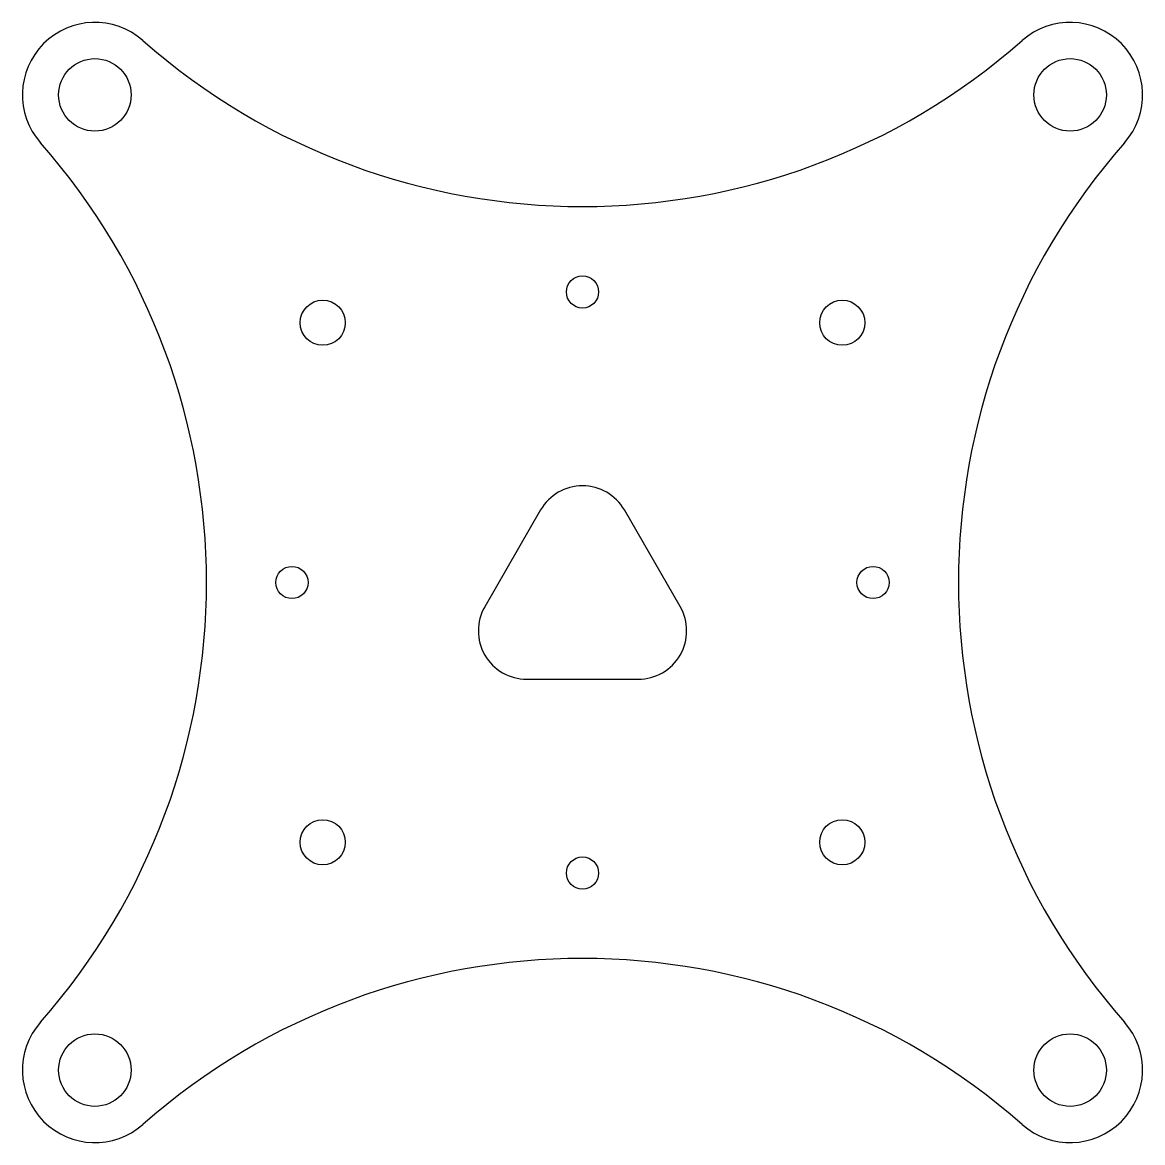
# Model space of a CAD drawing. Header units: millimetres. Extents: x -34.8 to 34.8, y -34.8 to 34.8.
import ezdxf

# ---------------------------------------------------------------- set-up
doc = ezdxf.new("R2010")
doc.units = ezdxf.units.MM
doc.layers.get('0').update_dxf_attribs({"lineweight": 25, "true_color": 0xffffff})

# ---------------------------------------------------------------- blocks, each defined once
blk = doc.blocks.new('triangle')
for p, q in [((-3, 4.041), (-7, 1.732)), ((0, -2.309), (0, 2.309)), ((-7, -1.732), (-3, -4.041))]:
    blk.add_line(p, q)
for centre, start, end in [((-2, 2.309), 360, 120), ((-6, 0), 120, 240), ((-2, -2.309), 240, 360)]:
    blk.add_arc(centre, 2, start, end)

msp = doc.modelspace()

# ---------------------------------------------------------------- linework, layer by layer
for centre, radius in [((-30.26, 30.26), 2.25), ((30.26, 30.26), 2.25), ((0, 18.031), 1), ((-16.12, 16.12), 1.4), ((-16.12, 16.12), 1.4), ((-16.12, 16.12), 1.4), ((-16.12, 16.12), 1.4), ((-16.12, 16.12), 1.4), ((-16.12, 16.12), 1.4), ((16.12, 16.12), 1.4), ((16.12, 16.12), 1.4), ((16.12, 16.12), 1.4), ((16.12, 16.12), 1.4), ((16.12, 16.12), 1.4), ((16.12, 16.12), 1.4), ((-18.031, 0), 1), ((18.031, 0), 1), ((-16.12, -16.12), 1.4), ((-16.12, -16.12), 1.4), ((-16.12, -16.12), 1.4), ((-16.12, -16.12), 1.4), ((-16.12, -16.12), 1.4), ((-16.12, -16.12), 1.4), ((-16.12, -16.12), 1.4), ((-16.12, -16.12), 1.4), ((16.12, -16.12), 1.4), ((16.12, -16.12), 1.4), ((16.12, -16.12), 1.4), ((16.12, -16.12), 1.4), ((16.12, -16.12), 1.4), ((16.12, -16.12), 1.4), ((0, -18.031), 1), ((-30.26, -30.26), 2.25), ((30.26, -30.26), 2.25)]:
    msp.add_circle(centre, radius)
for centre, radius, start, end in [((-30.26, 30.26), 4.5, 48.62925, 221.37075), ((30.26, 30.26), 4.5, 318.62925, 131.37075), ((0, 64.619), 41.284, 228.62925, 311.37075), ((-64.619, 0), 41.284, 318.62925, 41.37075), ((64.619, 0), 41.284, 138.62925, 221.37075), ((0, -64.619), 41.284, 48.62925, 131.37075), ((-30.26, -30.26), 4.5, 138.62925, 311.37075), ((30.26, -30.26), 4.5, 228.62925, 41.37075)]:
    msp.add_arc(centre, radius, start, end)

# ---------------------------------------------------------------- block references
at = {"xscale": 1.5, "yscale": 1.5, "rotation": 30}
msp.add_blockref('triangle', (4.33, 1.5), dxfattribs=at)

doc.saveas('drawing.dxf')
